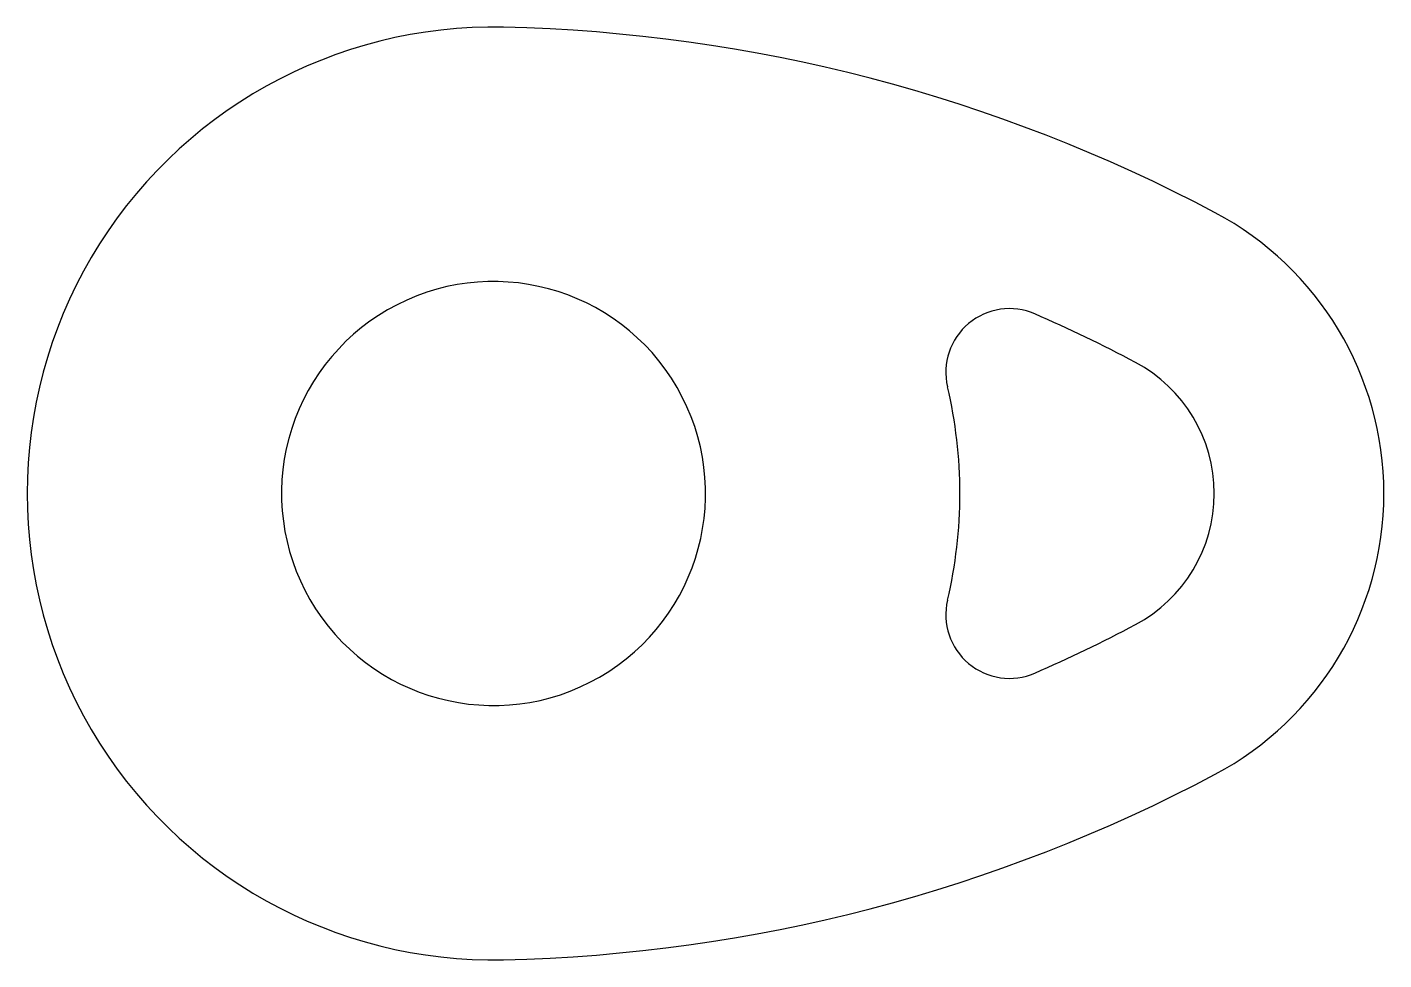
# Model space of a CAD drawing. Header units: millimetres. Extents: x -22.5 to 41.5, y 0 to 44.
import ezdxf

# ---------------------------------------------------------------- set-up
doc = ezdxf.new("R2010")
doc.units = ezdxf.units.MM
doc.layers.add('3', color=7, linetype='Continuous', true_color=0xffffff)

msp = doc.modelspace()

# ---------------------------------------------------------------- linework, layer by layer
at = {"layer": '3', "color": 30, "linetype": 'Continuous', "lineweight": 25}
for centre, radius, start, end in [((-0.47659, 21.994837), 22, 88.758695, 271.241305), ((-1.624738, -30.992725), 75, 62.021786, 88.758695), ((26.52341, 21.994837), 15, 297.978214, 62.021786), ((-0.47659, 21.994837), 10, 30, 120), ((-0.47659, 21.994837), 10, 120, 210), ((23.860385, 27.714246), 3, 66.533985, 193.225042), ((-1.624738, -30.992725), 67, 62.021786, 66.533985), ((26.52341, 21.994837), 7, 297.978214, 62.021786), ((-0.47659, 21.994837), 10, 300, 30), ((-0.47659, 21.994837), 22, 346.774958, 13.225042), ((-0.47659, 21.994837), 10, 210, 300), ((23.860385, 16.275428), 3, 166.774958, 293.466015), ((-1.624738, 74.982399), 67, 293.466015, 297.978214), ((-1.624738, 74.982399), 75, 271.241305, 297.978214)]:
    msp.add_arc(centre, radius, start, end, dxfattribs=at)

doc.saveas('drawing.dxf')
